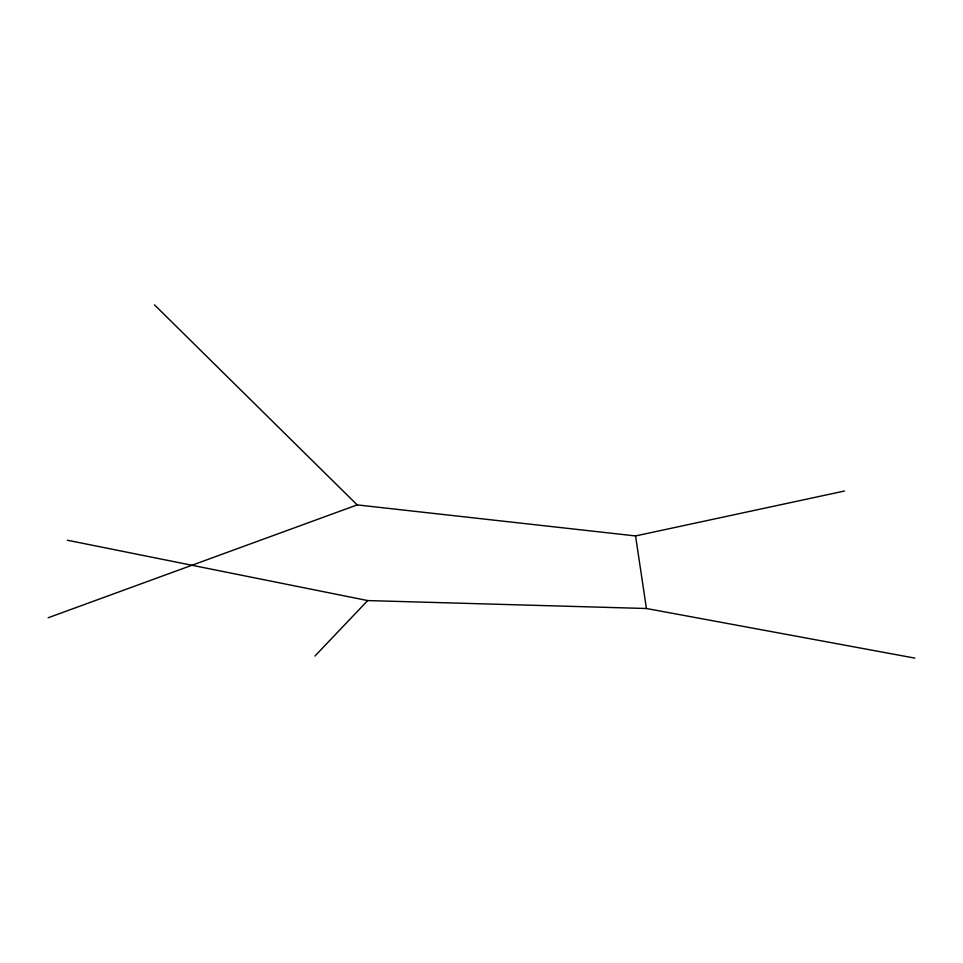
<?xml version="1.0" encoding="UTF-8"?>
<svg xmlns="http://www.w3.org/2000/svg" width="963" height="963" viewBox="0 0 963 963"><rect width="100%" height="100%" fill="white"/><g stroke="black" fill="none" stroke-linecap="round" stroke-linejoin="round"><path stroke-width="1.44" d="M314.937 656.044L367.697 600.575L646.438 608.508L914.85 658.114M48.15 617.765L357.177 504.901L635.544 535.934L844.515 491.022M67.386 540.231L367.697 600.575M154.525 304.886L357.177 504.901M635.544 535.934L646.438 608.508"/></g></svg>
